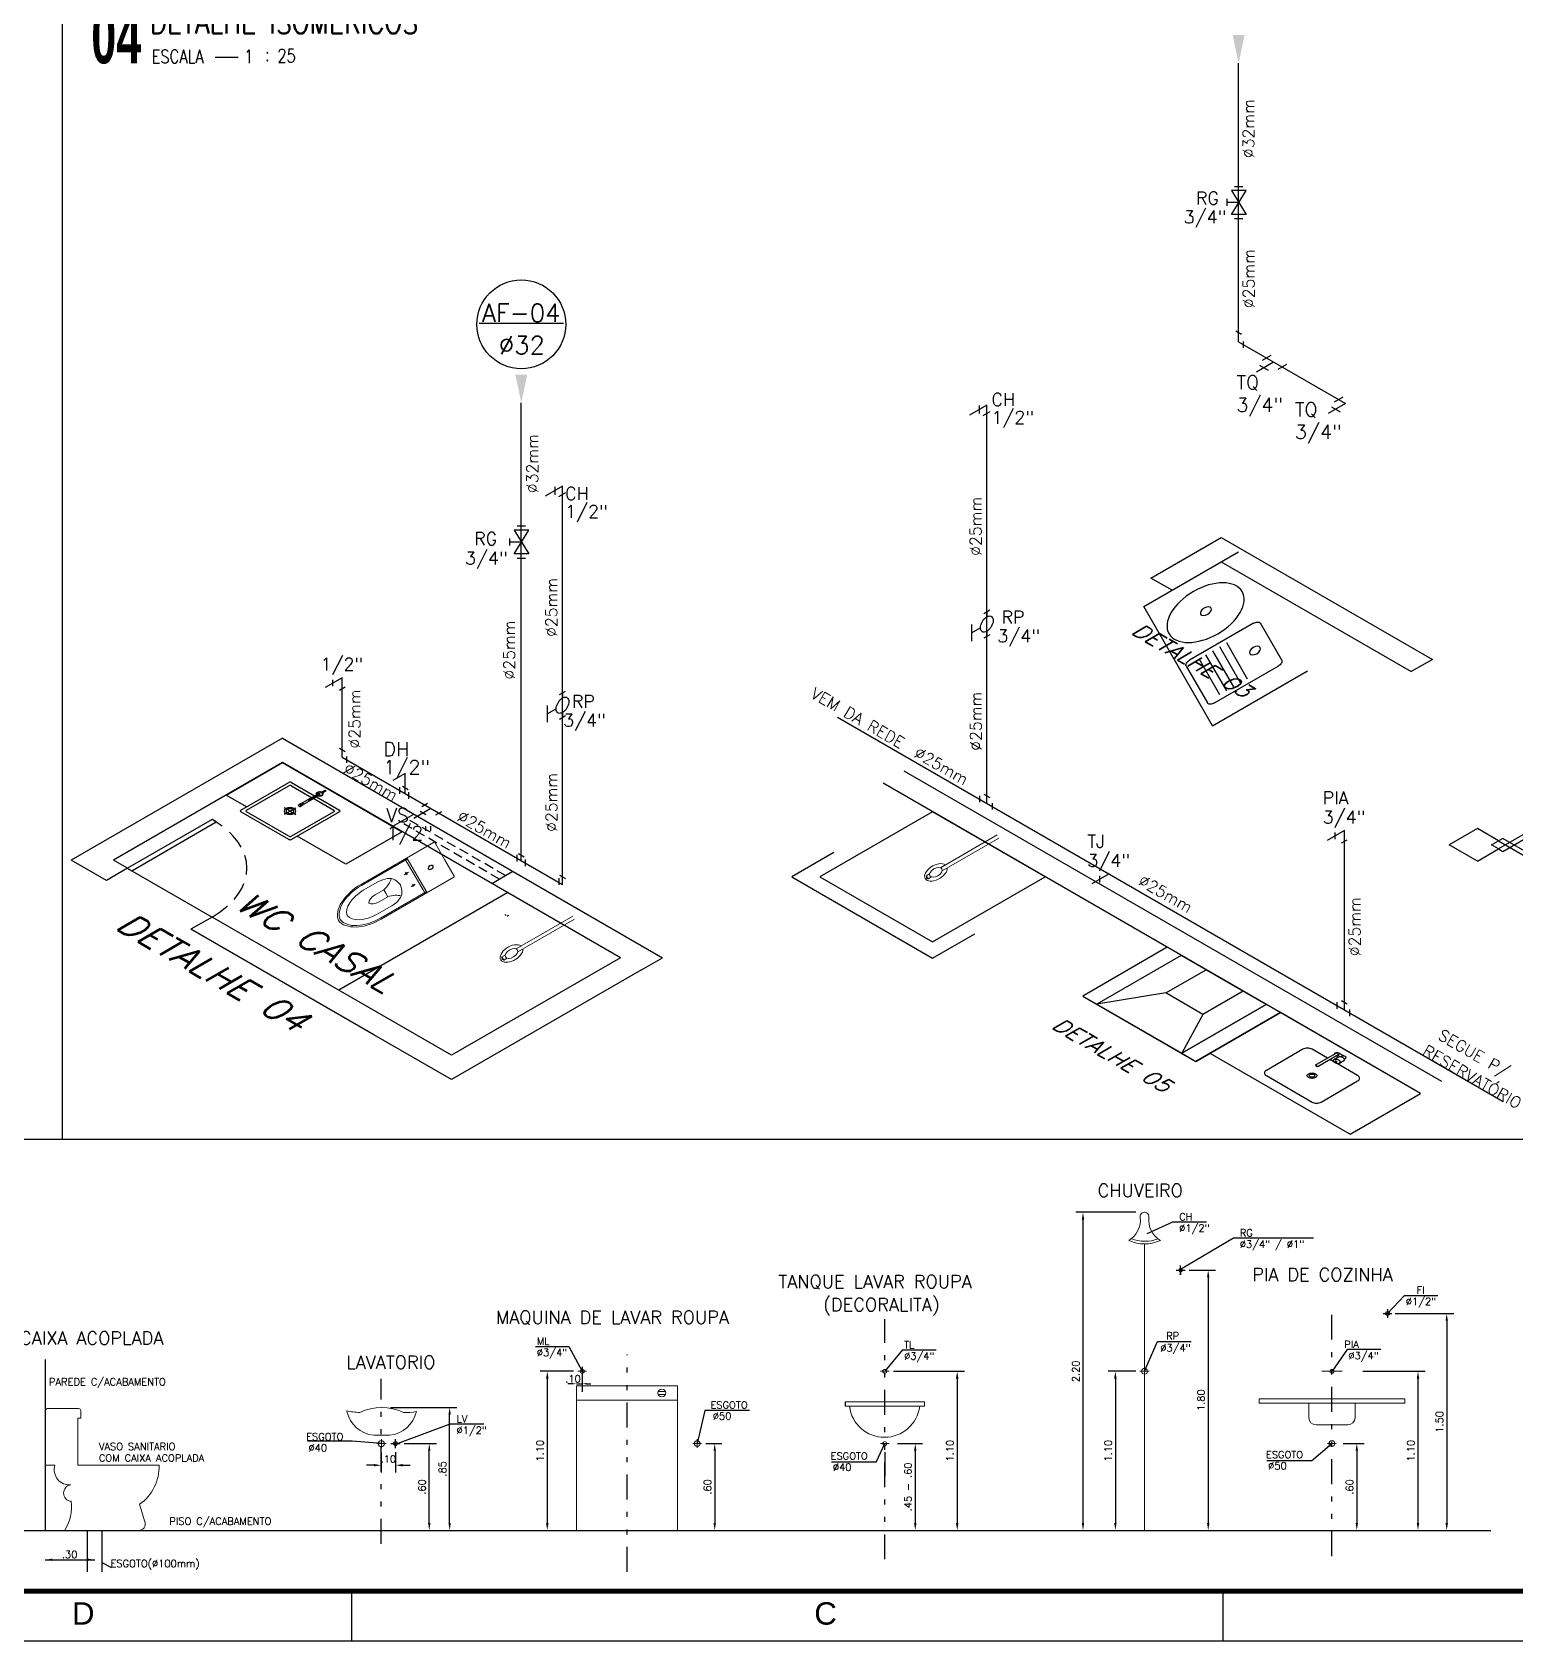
# Model space of a CAD drawing. Header units: millimetres. Extents: x 3923 to 4120, y 744 to 867.
# Drawn here: x 3947.21 to 3976.99, y 743.99 to 776.3 of the extents above; entities that cross this region are included whole.
import ezdxf
from ezdxf.enums import TextEntityAlignment as Align

# ---------------------------------------------------------------- set-up
doc = ezdxf.new("R2010")
doc.units = ezdxf.units.MM
doc.linetypes.add('DIVIDE', pattern=[1.25, 0.5, -0.25, 0, -0.25, 0, -0.25])
doc.linetypes.add('HIDDEN2', pattern=[0.1875, 0.125, -0.0625])
for name, color, linetype in [('-HIDRO', 8, 'Continuous'), ('A-PEN-R', 1, 'Continuous'), ('A-PEN-Y', 2, 'Continuous'), ('AF', 5, 'Continuous'), ('CERC02', 3, 'Continuous'), ('CONEXAO_AG_FRIA', 2, 'Continuous'), ('CONEXÃO_HIDRÁULICA', 2, 'Continuous'), ('COTAS01', 7, 'Continuous'), ('Diametro', 2, 'Continuous'), ('E-txt-g', 3, 'Continuous'), ('ESPECIFICAÇÃO02', 7, 'Continuous'), ('HIDRO 01', 4, 'Continuous'), ('LAYER8', 9, 'Continuous'), ('MOB', 251, 'Continuous'), ("PRANCHA - PROJETU'S", 7, 'Continuous'), ('Prumadas_L', 1, 'Continuous'), ('Prumadas_Q', 3, 'Continuous'), ('Prumadas_T', 2, 'Continuous'), ('TEXT', 2, 'Continuous'), ('TUBELPAREDE', 2, 'Continuous')]:
    doc.layers.add(name, color=color, linetype=linetype)
for name, color, linetype, lineweight in [('BLOCOS HIDRAULICA', 4, 'Continuous', 9), ('E-Lay-9', 9, 'Continuous', 9), ('E-Txt-W', 7, 'Continuous', 20)]:
    doc.layers.add(name, color=color, linetype=linetype, lineweight=lineweight)
doc.styles.add('ARIAL', font='arial.ttf', dxfattribs={"height": 2})
doc.styles.add('F2', font='ARIALN.TTF')
doc.styles.add('REG140', font='romans.shx', dxfattribs={"width": 0.8, "height": 0.35})
doc.styles.add('REG60', font='romans.shx', dxfattribs={"width": 0.8, "height": 0.15})
doc.styles.add('REG80', font='romans.shx', dxfattribs={"width": 0.8, "height": 0.2})
doc.styles.add('ROMANS', font='romans__.ttf', dxfattribs={"height": 0.1})
doc.styles.add('SANSSERIF2', font='sanssb__.ttf', dxfattribs={"width": 0.8})

# ---------------------------------------------------------------- blocks, each defined once
blk = doc.blocks.new('ADFSGASDFG')
at = {"layer": "PRANCHA - PROJETU'S", "color": 1}
for p, q in [((307.178, 48.946), (307.178, 47.946)), ((307.178, 48.946), (307.178, 47.946)), ((276.578, 47.946), (360.678, 47.946))]:
    blk.add_line(p, q, dxfattribs=at)
at = {"layer": "PRANCHA - PROJETU'S", "color": 4, "const_width": 0.1}
blk.add_lwpolyline([(279.078, 106.346), (359.678, 106.346), (359.678, 48.946), (279.078, 48.946)], close=True, dxfattribs=at)
at = {"layer": "PRANCHA - PROJETU'S", "color": 50, "linetype": 'Continuous', "style": 'ARIAL'}
for s, p in [('D', (301.788, 48.496)), ('C', (316.698, 48.496)), ('C', (316.698, 48.496))]:
    blk.add_text(s, height=0.45, dxfattribs=at).set_placement(p, align=Align.MIDDLE)
blk = doc.blocks.new('CRBODADOSÇ')
at = {"layer": "PRANCHA - PROJETU'S", "color": 3}
blk.add_line((164.825, 196.917), (165.288, 196.917), dxfattribs=at)
at = {"layer": "PRANCHA - PROJETU'S", "color": 3, "style": 'REG80', "width": 0.8}
for s, p in [('ESCALA', (163.548, 196.799)), ('1', (165.407, 196.799)), (':', (165.829, 196.842))]:
    blk.add_text(s, height=0.27, dxfattribs=at).set_placement(p)
at = {"layer": "PRANCHA - PROJETU'S", "color": 2, "style": 'REG140', "width": 0.8}
for tag, p in [('PROJETO', (163.521, 198.067)), ('DESENHO', (163.516, 197.395))]:
    blk.add_attdef(tag, p, '', height=0.472, dxfattribs=at)
at = {"layer": "PRANCHA - PROJETU'S", "style": 'SANSSERIF2', "width": 0.6}
blk.add_attdef('00', text='', height=1.08, dxfattribs=at).set_placement((162.84, 196.795), align=Align.CENTER)
at = {"layer": "PRANCHA - PROJETU'S", "color": 3, "style": 'REG80', "width": 0.8}
blk.add_attdef('ESCALA', (166.075, 196.813), '', height=0.27, dxfattribs=at)
blk = doc.blocks.new('vaso-s')
at = {"color": 8}
for start, end in [(0, 180), (180, 0)]:
    blk.add_arc((0.08, 0), 0.0143, start, end, dxfattribs=at)
at = {"layer": 'E-Lay-9', "color": 8}
for p, q in [((0, 0.17), (0, 0)), ((0.4256, 0.175), (0.005, 0.175)), ((0.16, 0.17), (0.16, 0.17)), ((0.16, 0.17), (0.16, 0)), ((0.4256, 0.165), (0.165, 0.165)), ((0.17, 0), (0.17, 0.16)), ((0.4306, 0.12), (0.3459, 0.12)), ((0.2134, 0.06), (0.1891, 0.06)), ((0.2013, 0.0479), (0.2013, 0.0722)), ((0.3406, 0.035), (0.3406, 0)), ((0.3906, 0.035), (0.3406, 0.035)), ((0, -0.17), (0, 0)), ((0.16, -0.17), (0.16, 0)), ((0.17, 0), (0.17, -0.1601)), ((0.2134, -0.06), (0.1891, -0.06)), ((0.2013, -0.0479), (0.2013, -0.0722)), ((0.3406, -0.035), (0.3406, 0)), ((0.3906, -0.035), (0.3406, -0.035)), ((0.4306, -0.12), (0.3459, -0.12)), ((0.4256, -0.175), (0.005, -0.175)), ((0.16, -0.17), (0.16, -0.17)), ((0.4256, -0.165), (0.165, -0.165))]:
    blk.add_line(p, q, dxfattribs=at)
for centre in [(0.2013, 0.06), (0.2013, -0.06)]:
    blk.add_circle(centre, 0.005, dxfattribs=at)
for centre, radius, start, end in [((0.005, 0.17), 0.005, 90, 180), ((0.155, 0.17), 0.005, 0, 90), ((0.165, 0.17), 0.00495, 180, 270), ((0.165, 0.16), 0.00495, 0, 90), ((0.4256, -0.015), 0.19, 4.52806, 90), ((0.4256, -0.015), 0.18, 4.78019, 90), ((0.3459, 0.0375), 0.0825, 90, 163.03545), ((0.3754, 0.1358), 0.1066, 206.93947, 250.96472), ((0.4306, -0.015), 0.135, 6.37937, 90), ((0.518, -0.015), 0.2624, 163.03545, 176.7233), ((0.3906, -0.015), 0.05, 17.4576, 90), ((0.518, 0.015), 0.2624, 183.2767, 196.96455), ((0.3459, -0.0375), 0.0825, 196.96455, 270), ((0.3754, -0.1358), 0.1066, 109.03528, 153.06053), ((0.3906, 0.015), 0.05, 270, 342.5424), ((0.4256, 0.015), 0.19, 270, 355.47194), ((0.4256, 0.015), 0.18, 270, 355.21981), ((0.4306, 0.015), 0.135, 270, 353.62063), ((0.165, -0.1601), 0.00495, 270, 0), ((0.005, -0.17), 0.005, 180, 270), ((0.155, -0.17), 0.005, 270, 0), ((0.165, -0.17), 0.00495, 90, 180)]:
    blk.add_arc(centre, radius, start, end, dxfattribs=at)
blk = doc.blocks.new('Chuveiro')
at = {"layer": 'E-Lay-9', "color": 8}
for p, q in [((-0.0311, 0.0156), (-0.3604, 0.0156)), ((0.0509, 0.0156), (0.0311, 0.0156)), ((0.0509, 0.0156), (0.0509, -0.0156)), ((-0.0311, -0.0156), (-0.3604, -0.0156)), ((0.0509, -0.0156), (0.0311, -0.0156))]:
    blk.add_line(p, q, dxfattribs=at)
blk.add_circle((0, 0), 0.0348, dxfattribs=at)
for centre, radius, start, end in [((0, 0), 0.0624, 194.4775, 165.5225), ((0.0093, 0), 0.0444, 339.42663, 20.57337)]:
    blk.add_arc(centre, radius, start, end, dxfattribs=at)
blk = doc.blocks.new('iso_wc01')
at = {"layer": '-HIDRO', "ltscale": 0.5}
for p, q in [((-0.379, 1.4891), (-1.4396, 0.4285)), ((-0.379, 1.4891), (1.5302, -0.4201)), ((-0.379, 1.277), (-1.2275, 0.4285)), ((1.3181, -0.4201), (-0.379, 1.277)), ((0.175, 0.723), (0.281, 0.8291)), ((-1.2629, 0.2517), (-1.4396, 0.4285)), ((-1.1568, 0.3578), (-1.2275, 0.4285)), ((-1.1568, 0.3578), (-1.2629, 0.2517)), ((0.6727, 0.2253), (0.7788, 0.3314)), ((0.7524, 0.1456), (-0.0961, -0.7029)), ((-0.7325, -0.0665), (-0.8386, -0.1726)), ((0.4695, -1.2686), (-0.7325, -0.0665)), ((0.0806, -1.0918), (-0.8386, -0.1726)), ((1.3181, -0.4201), (0.4695, -1.2686)), ((1.4241, -0.5261), (1.5302, -0.4201)), ((1.4241, -0.5261), (0.4695, -1.4807)), ((0.4695, -1.4807), (0.0806, -1.0918))]:
    blk.add_line(p, q, dxfattribs=at)
at = {"layer": '-HIDRO'}
for p, q in [((-0.288, 0.9189), (-0.2067, 1.0001)), ((-0.2775, 0.9084), (-0.1963, 0.9896)), ((-0.1944, 1.0076), (-0.2481, 0.9539)), ((-0.1887, 1.002), (-0.2425, 0.9482)), ((-0.1827, 1.0193), (-0.165, 1.037)), ((-0.177, 1.0137), (-0.1593, 1.0314)), ((-0.165, 1.037), (-0.1593, 1.0314)), ((-0.3002, 0.9066), (-0.2939, 0.913)), ((-0.2924, 0.9157), (-0.2943, 0.9139)), ((-0.2898, 0.917), (-0.292, 0.9148)), ((-0.2884, 0.9198), (-0.2902, 0.9179)), ((-0.2897, 0.8962), (-0.2834, 0.9025)), ((-0.2807, 0.9039), (-0.2825, 0.9021)), ((-0.2794, 0.9065), (-0.2815, 0.9044)), ((-0.2766, 0.908), (-0.2785, 0.9061)), ((-0.2481, 0.9539), (-0.2425, 0.9482)), ((-0.3408, 0.8556), (-0.3697, 0.8846)), ((-0.3408, 0.8556), (-0.3697, 0.8266)), ((-0.3408, 0.8556), (-0.3118, 0.8846)), ((-0.3408, 0.8556), (-0.3118, 0.8266))]:
    blk.add_line(p, q, dxfattribs=at)
at = {"layer": '-HIDRO', "linetype": 'HIDDEN2', "ltscale": 0.5}
for p, q in [((0.7109, 0.2635), (0.2131, 0.7612)), ((0.7413, 0.2939), (0.2436, 0.7917))]:
    blk.add_line(p, q, dxfattribs=at)
at = {"layer": '-HIDRO', "ltscale": 0.05}
blk.add_line((-1.1356, 0.3366), (-0.7325, -0.0665), dxfattribs=at)
at = {"layer": '-HIDRO'}
blk.add_lwpolyline([(-0.5593, 0.8916), (-0.6618, 0.9942), (-0.379, 1.277), (0.2221, 0.676), (-0.0608, 0.3931), (-0.3047, 0.6371)], dxfattribs=at)
for points in [[(-0.2076, 0.9783), (-0.0926, 0.8633, -0.414214), (-0.0926, 0.8492), (-0.333, 0.6088, -0.414214), (-0.3472, 0.6088), (-0.5876, 0.8492, -0.414214), (-0.5876, 0.8633), (-0.3472, 1.1038, -0.414214), (-0.333, 1.1038), (-0.218, 0.9888)], [(-0.2217, 0.9642), (-0.1209, 0.8633, -0.414214), (-0.1209, 0.8492), (-0.333, 0.6371, -0.414214), (-0.3472, 0.6371), (-0.5593, 0.8492, -0.414214), (-0.5593, 0.8633), (-0.3472, 1.0755, -0.414214), (-0.333, 1.0755), (-0.2322, 0.9746)]]:
    blk.add_lwpolyline(points, format="xyb", dxfattribs=at)
at = {"layer": '-HIDRO', "ltscale": 0.05}
blk.add_lwpolyline([(-1.1568, 0.3578), (-1.1356, 0.3366), (-0.7113, 0.7608), (-0.7325, 0.782)], close=True, dxfattribs=at)
at = {"layer": '-HIDRO'}
for centre, radius, start, end in [((-0.1923, 1.0041), 0.018, 57.83959, 200.74422), ((-0.1923, 1.0041), 0.015, 240.46601, 209.53399), ((-0.1923, 1.0041), 0.018, 249.25578, 32.16041), ((-0.1945, 1.0018), 0.00582, 1.53885, 88.46115), ((-0.3408, 0.8556), 0.03, 45, 225), ((-0.3408, 0.8556), 0.03, 225, 45), ((-0.3408, 0.8556), 0.02, 45, 225), ((-0.3408, 0.8556), 0.02, 225, 45)]:
    blk.add_arc(centre, radius, start, end, dxfattribs=at)
at = {"layer": '-HIDRO', "linetype": 'HIDDEN2'}
blk.add_arc((-1.1568, 0.3578), 0.6, 315, 45, dxfattribs=at)
at = {"layer": '-HIDRO', "extrusion": (0, 0, -1)}
for centre in [(-0.295, 0.9014), (-0.2736, 0.9228)]:
    blk.add_ellipse(centre, major_axis=(-0.00523, 0.00523), ratio=0.331547, start_param=3.141593, end_param=6.283185, dxfattribs=at)
at = {"layer": '-HIDRO'}
for centre, start_param, end_param in [((-0.2884, 0.908), 3.141593, 6.283185), ((-0.2865, 0.9098), 2.66571, 6.759068), ((-0.2844, 0.912), 3.141593, 6.283185), ((-0.2825, 0.9139), 2.66571, 6.759068)]:
    blk.add_ellipse(centre, major_axis=(0.00588, -0.00588), ratio=0.08357, start_param=start_param, end_param=end_param, dxfattribs=at)
at = {"layer": 'HIDRO 01', "color": 4}
for p, q in [((0.7535, -0.057), (0.7509, -0.0596)), ((0.7561, -0.0544), (0.7535, -0.057))]:
    blk.add_line(p, q, dxfattribs=at)
at = {"layer": 'HIDRO 01', "color": 4, "extrusion": (0, 0, -1)}
for centre, radius, start, end in [((-0.7418, -0.0455), 0.00495, 225.02599, 314.97398), ((-0.75, -0.0587), 0.00124, 225, 314.99997)]:
    blk.add_arc(centre, radius, start, end, dxfattribs=at)
at = {"layer": 'HIDRO 01', "color": 4}
blk.add_arc((0.7552, -0.0535), 0.00124, 315, 45.00105, dxfattribs=at)
at = {"layer": '-HIDRO', "rotation": 225}
blk.add_blockref('vaso-s', (0.4349, 0.4349), dxfattribs=at)
at = {"layer": '-HIDRO', "xscale": -1, "rotation": 45}
blk.add_blockref('Chuveiro', (0.7717, -0.3834), dxfattribs=at)
blk = doc.blocks.new('*U845', base_point=(2541.5, 283.9))
for p, q in [((2535.4, 277.1), (2535.4, 283.8)), ((2538.6, 275.6), (2544.4, 278.9))]:
    blk.add_line(p, q)
blk = doc.blocks.new('ADH_CXI_RG_A')
for p, q in [((0.019, 0.067), (-0.019, 0.089)), ((0, 0.078), (0, 0.046)), ((-0.019, -0.067), (0.019, -0.089)), ((0, -0.046), (0, -0.078)), ((0.04, -0.023), (0.094, -0.054)), ((0.094, -0.107), (0.094, -0.002))]:
    blk.add_line(p, q)
blk.add_lwpolyline([(0.04, -0.023, 0.064782), (0.037, -0.006, 0.052885), (0.03, 0.012, 0.05077), (0.02, 0.028, 0.057376), (0.007, 0.041, 0.075912), (-0.007, 0.049, 0.111921), (-0.02, 0.051, 0.1493), (-0.03, 0.047, 0.133827), (-0.037, 0.037, 0.091621), (-0.04, 0.023, 0.064782), (-0.037, 0.006, 0.052885), (-0.03, -0.012, 0.05077), (-0.02, -0.028, 0.057376), (-0.007, -0.041, 0.075912), (0.007, -0.049, 0.111921), (0.02, -0.051, 0.1493), (0.03, -0.047, 0.133827), (0.037, -0.037, 0.091621), (0.04, -0.023)], format="xyb", close=True)
blk = doc.blocks.new('*U844', base_point=(2541.5, 289.3))
at = {"linetype": 'Continuous'}
blk.add_line((2532.6, 286.6), (2532.6, 292.1), dxfattribs=at)
for p, q in [((2535.8, 298.7), (2547.3, 280)), ((2535.8, 280), (2547.3, 298.7)), ((2547.3, 298.7), (2535.8, 298.7)), ((2538.2, 302), (2544.9, 302)), ((2541.5, 289.3), (2532.6, 289.3)), ((2547.3, 280), (2535.8, 280)), ((2538.2, 276.7), (2544.9, 276.7))]:
    blk.add_line(p, q)
blk = doc.blocks.new('iso_deck')
at = {"layer": '-HIDRO', "linetype": 'Continuous'}
for p, q in [((0.8953, -0.3296), (0.471, -0.7539, 1.0196)), ((0.966, -0.4003), (0.5418, -0.8246, 1.0196)), ((0.471, -0.7539, -14.7285), (0.5418, -0.8246, -15.0053)), ((0.8879, -0.7274, -15.484), (0.5418, -0.8246, 1.0196)), ((0.5418, -0.8246, 1.0196), (0.9689, -1.2517, 1.0196)), ((1.3932, -0.8275), (0.9689, -1.2517, 1.0196)), ((1.0751, -0.9146, -15.484), (0.9689, -1.2517, 1.0196)), ((1.4639, -0.8982), (1.0396, -1.3224, 1.0196)), ((0.9689, -1.2517, -16.9427), (1.0396, -1.3224, 1.0196))]:
    blk.add_line(p, q, dxfattribs=at)
at = {"layer": '-HIDRO'}
for p, q in [((1.1102, -1.2518), (1.4639, -0.8982, 17.2195)), ((1.7452, -1.2725), (1.7572, -1.2845))]:
    blk.add_line(p, q, dxfattribs=at)
at = {"layer": '-HIDRO', "ltscale": 0.5}
blk.add_lwpolyline([(0.2828, 0.2828), (-0.2828, 0.8485), (-0.8485, 0.2828), (-0.2828, -0.2828)], close=True, dxfattribs=at)
blk.add_lwpolyline([(-0.7778, 0.495), (-0.9899, 0.2828), (-0.2828, -0.4243), (-0.0707, -0.2121)], dxfattribs=at)
at = {"layer": '-HIDRO', "elevation": 1.0196}
for points in [[(0.471, -0.7539), (1.0396, -1.3224), (1.4639, -0.8982), (0.8953, -0.3296)], [(0.5418, -0.8246), (0.9689, -1.2517), (1.3932, -0.8275), (0.966, -0.4003)]]:
    blk.add_lwpolyline(points, close=True, dxfattribs=at)
at = {"layer": '-HIDRO', "linetype": 'Continuous', "elevation": -15.484}
blk.add_lwpolyline([(1.0905, -0.5248), (1.2777, -0.712), (1.0751, -0.9146), (0.8879, -0.7274)], close=True, dxfattribs=at)
at = {"layer": '-HIDRO'}
blk.add_lwpolyline([(1.1102, -1.2518), (1.8145, -1.956), (2.1681, -1.6024), (1.4639, -0.8982)], dxfattribs=at)
for points in [[(1.6999, -1.2949), (1.6226, -1.2176, 0.414214), (1.5768, -1.2176), (1.3935, -1.4009, 0.414214), (1.3935, -1.4467), (1.6226, -1.6758, 0.414214), (1.6684, -1.6758), (1.8517, -1.4925, 0.414214), (1.8517, -1.4467), (1.7414, -1.3364)], [(1.7611, -1.3368), (1.7827, -1.3153, 0.133256), (1.7853, -1.3106, 0.106756), (1.7856, -1.3039, 0.082828), (1.7833, -1.2973, 0.071352), (1.7785, -1.2908, 0.071352), (1.772, -1.286, 0.082828), (1.7654, -1.2837, 0.106756), (1.7587, -1.2839, 0.133256), (1.754, -1.2866), (1.7325, -1.3082)], [(1.7856, -1.3037), (1.7896, -1.2997, 0.546464), (1.7845, -1.2764, -0.10784), (1.7816, -1.2745), (1.7567, -1.2496)], [(1.7845, -1.2764, 0.293273), (1.7696, -1.2797), (1.7655, -1.2837)], [(1.7314, -1.3264), (1.7114, -1.3064, 0.414214)]]:
    blk.add_lwpolyline(points, format="xyb", dxfattribs=at)
for points in [[(1.7423, -1.2525), (1.645, -1.3498, 1), (1.6564, -1.3613), (1.7538, -1.2639, 1)], [(1.7325, -1.3082, 0.133256), (1.7298, -1.3128, 0.106756), (1.7295, -1.3195, 0.082828), (1.7318, -1.3261, 0.071352), (1.7367, -1.3326, 0.071352), (1.7432, -1.3375, 0.082828), (1.7498, -1.3398, 0.106756), (1.7564, -1.3395, 0.133256), (1.7611, -1.3368, 0.133256), (1.7638, -1.3321, 0.106756), (1.7641, -1.3254, 0.082828), (1.7618, -1.3188, 0.071352), (1.7569, -1.3123, 0.071352), (1.7504, -1.3075, 0.082828), (1.7438, -1.3052, 0.106756), (1.7372, -1.3055, 0.133256)], [(1.7468, -1.3311, 0.133256), (1.7476, -1.3297, 0.106756), (1.7477, -1.3277, 0.082828), (1.747, -1.3257, 0.071352), (1.7455, -1.3237, 0.071352), (1.7436, -1.3223, 0.082828), (1.7416, -1.3216, 0.106756), (1.7396, -1.3217, 0.133256), (1.7382, -1.3225, 0.133256), (1.7374, -1.3239, 0.106756), (1.7373, -1.3259, 0.082828), (1.738, -1.3279, 0.071352), (1.7395, -1.3298, 0.071352), (1.7414, -1.3313, 0.082828), (1.7434, -1.332, 0.106756), (1.7454, -1.3319, 0.133256)]]:
    blk.add_lwpolyline(points, format="xyb", close=True, dxfattribs=at)
for radius in [0.0243, 0.0142]:
    blk.add_circle((1.6226, -1.4467), radius, dxfattribs=at)
for centre, radius, start, end in [((1.7481, -1.2582), 0.0122, 266.81031, 183.18969), ((1.7796, -1.2897), 0.0284, 160.37693, 179.41531), ((1.6507, -1.3556), 0.0101, 98.1301, 351.8699)]:
    blk.add_arc(centre, radius, start, end, dxfattribs=at)
for p, q in [((2.2742, -1.4963), (-0.4251, 1.203)), ((2.1681, -1.6024), (-0.5312, 1.0969))]:
    blk.add_line(p, q)
at = {"layer": '-HIDRO', "xscale": -1, "rotation": 44.99999999999984}
blk.add_blockref('Chuveiro', (-0.2659, 0.3219), dxfattribs=at)
at = {"layer": 'Diametro', "style": 'ROMANS'}
blk.add_text('DETALHE 05', height=0.1, rotation=315, dxfattribs=at).set_placement((0.5937, -1.3126), align=Align.CENTER)
blk = doc.blocks.new('*U851', base_point=(2541.5, 283.9))
for p, q in [((2535.4, 277.1), (2535.4, 283.8)), ((2538.6, 275.6), (2544.4, 278.9))]:
    blk.add_line(p, q)
blk = doc.blocks.new('*U850', base_point=(2541.5, 289.3))
at = {"linetype": 'Continuous'}
blk.add_line((2532.6, 286.6), (2532.6, 292.1), dxfattribs=at)
for p, q in [((2535.8, 298.7), (2547.3, 280)), ((2535.8, 280), (2547.3, 298.7)), ((2547.3, 298.7), (2535.8, 298.7)), ((2538.2, 302), (2544.9, 302)), ((2541.5, 289.3), (2532.6, 289.3)), ((2547.3, 280), (2535.8, 280)), ((2538.2, 276.7), (2544.9, 276.7))]:
    blk.add_line(p, q)
blk = doc.blocks.new('A$C656368A0')
at = {"layer": 'COTAS01', "color": 8}
for p, q in [((0, 1.1964), (0, 0)), ((0, 1.1964), (0.5505, 1.1964)), ((0.1097, 0.997), (0.1097, 0.6345)), ((0.1497, 0.997), (0.1497, 0.6345)), ((0.1897, 0.997), (0.1897, 0.6345)), ((0.2298, 0.997), (0.2298, 0.6345)), ((0.2698, 0.997), (0.2698, 0.6345)), ((0, 0), (0.5505, 0))]:
    blk.add_line(p, q, dxfattribs=at)
for centre in [(0.3736, 0.8158), (0.2591, 0.3053)]:
    blk.add_circle(centre, 0.0307, dxfattribs=at)
at = {"layer": 'ESPECIFICAÇÃO02', "color": 8}
blk.add_lwpolyline([(0.4658, 0.6329, -0.414214), (0.4357, 0.6029), (0.0655, 0.6029, -0.414214), (0.0354, 0.6329), (0.0354, 1.0032, -0.414214), (0.0655, 1.0332), (0.4357, 1.0332, -0.414214), (0.4658, 1.0032)], format="xyb", close=True, dxfattribs=at)
blk.add_circle((0.2541, 0.3149), 0.212, dxfattribs=at)
blk = doc.blocks.new('area de servico')
at = {"layer": '-HIDRO', "linetype": 'Continuous'}
for p, q in [((-0.6029, 0.5066), (-0.2502, 0.8593)), ((-0.2502, 0.8593), (0.8104, -0.2014)), ((-0.4968, 0.4006), (-0.2502, 0.6471)), ((-0.2502, 0.6471), (0.7044, -0.3075)), ((-0.4968, 0.4006), (-0.6029, 0.5066)), ((0.8104, -0.2014), (0.7044, -0.3075))]:
    blk.add_line(p, q, dxfattribs=at)
at = {"layer": '-HIDRO', "ltscale": 0.35, "xscale": -1, "rotation": 225}
blk.add_blockref('A$C656368A0', (-0.6395, 0.2579), dxfattribs=at)
at = {"layer": 'Diametro', "style": 'ROMANS'}
blk.add_text('DETALHE 03', height=0.1, rotation=315.15393, dxfattribs=at).set_placement((-0.4215, -0.2559), align=Align.CENTER)
blk = doc.blocks.new('TXT-AMB75')
at = {"layer": 'E-txt-g', "style": 'REG80', "width": 0.8, "flags": 8}
blk.add_attdef('TXT', text='', height=0.2, dxfattribs=at).set_placement((0.005, 0.296), align=Align.CENTER)
at = {"layer": 'E-Txt-W', "style": 'REG60', "width": 0.8, "flags": 8}
blk.add_attdef('TXT', text='', height=0.15, dxfattribs=at).set_placement((0.005, 0.027), align=Align.CENTER)
blk = doc.blocks.new('CUBA QUADRADA-flat-4-flat-1')
at = {"layer": 'MOB'}
blk.add_lwpolyline([(0, -0.2), (0.4, -0.2), (0.4, 0.2), (0, 0.2)], close=True, dxfattribs=at)
blk.add_lwpolyline([(0.1, -0.0255), (0.1, -0.175), (0.375, -0.175), (0.375, 0.175), (0.1, 0.175), (0.1, 0.0255)], dxfattribs=at)
for points in [[(0.155, -0.02), (0.055, -0.03, -1), (0.055, 0.03), (0.155, 0.02, -1)], [(0.155, -0.01), (0.055, -0.02, -1), (0.055, 0.02), (0.155, 0.01, -1)]]:
    blk.add_lwpolyline(points, format="xyb", close=True, dxfattribs=at)
for radius in [0.02, 0.0125]:
    blk.add_circle((0.2375, 0), radius, dxfattribs=at)
blk = doc.blocks.new('WC REVERSIVEL')
at = {"layer": '-HIDRO', "linetype": 'Continuous'}
for p, q in [((-0.7092, 1.6476), (-1.1335, 1.2234)), ((1.2707, -0.3323), (-0.7092, 1.6476)), ((-1.0274, 1.1173), (-0.7092, 1.4355)), ((1.0586, -0.3323), (-0.7092, 1.4355)), ((-1.0274, 1.1173), (-1.1335, 1.2234)), ((-1.6284, 0.7284), (-1.7696, 0.5867)), ((-1.5224, 0.6223), (-1.6284, 0.7284)), ((-1.6284, 0.4456), (-1.7696, 0.5867)), ((-1.5577, 0.587), (-1.5224, 0.6223)), ((-1.5577, 0.587), (-1.5224, 0.6223)), ((-1.5224, 0.5516), (-1.5577, 0.587)), ((-1.6284, 0.4456), (-1.5224, 0.5516)), ((-1.1335, -0.0494), (-1.0274, 0.0567)), ((-1.1335, -0.0494), (-1.0274, 0.0567)), ((0.21, -1.1808), (-1.0274, 0.0567)), ((0.21, -1.3929), (-1.1335, -0.0494)), ((0.21, -1.1808), (1.0586, -0.3323)), ((0.21, -1.3929), (1.2707, -0.3323))]:
    blk.add_line(p, q, dxfattribs=at)
at = {"layer": '-HIDRO'}
blk.add_line((0.4717, 0.2546), (-0.3769, -0.5939), dxfattribs=at)
at = {"layer": '-HIDRO', "linetype": 'HIDDEN2'}
for p, q in [((0.9171, -0.4737), (1.0232, -0.5797)), ((0.3868, -1.0747), (0.9525, -0.509)), ((0.4222, -1.1101), (0.9878, -0.5444)), ((0.3514, -1.0394), (0.4575, -1.1454))]:
    blk.add_line(p, q, dxfattribs=at)
at = {"layer": '-HIDRO'}
blk.add_lwpolyline([(-0.7907, 0.9513), (-0.9921, 1.1527), (-0.7092, 1.4355), (-0.0253, 0.7516), (-0.3082, 0.4688), (-0.5079, 0.6685)], dxfattribs=at)
for points in [[(-1.5224, 0.5516), (-1.5012, 0.5304), (-1.0062, 1.0254), (-1.0274, 1.0466)], [(-1.5224, 0.6223), (-1.0274, 0.1274), (-1.0062, 0.1486), (-1.5012, 0.6436)], [(0.4717, 0.2546), (0.4933, 0.233), (0.0691, -0.1913), (0.0474, -0.1696)], [(0.1305, -0.0169), (0.1535, -0.0399), (-0.2321, -0.4255), (-0.2551, -0.4026)]]:
    blk.add_lwpolyline(points, close=True, dxfattribs=at)
at = {"layer": '-HIDRO', "linetype": 'HIDDEN2'}
for centre, radius, start in [((-1.5229, 0.6219), 0.7007, 317.5089), ((-1.539, 0.535), 0.7235, 316.85774)]:
    blk.add_arc(centre, radius, start, 45, dxfattribs=at)
at = {"layer": '-HIDRO', "xscale": -1, "rotation": 45}
blk.add_blockref('CUBA QUADRADA-flat-4-flat-1', (-0.4301, 1.0291), dxfattribs=at)
at = {"layer": '-HIDRO', "rotation": 225}
for name, p in [('vaso-s', (0.1447, 0.5534)), ('Chuveiro', (0.5121, -0.2955))]:
    blk.add_blockref(name, p, dxfattribs=at)
at = {"layer": '-HIDRO'}
ref = blk.add_blockref('TXT-AMB75', (-0.6239, -0.1483), dxfattribs=dict(at, xscale=0.7290000000000001, yscale=0.7290000000000001, zscale=0.7290000000000001, rotation=315))
ref.add_attrib('TXT', 'WC REVER.', dxfattribs={"layer": 'E-txt-g', "color": 2, "height": 0.11, "rotation": 315, "style": 'F2'}).set_placement((-0.4682, 0.0017), align=Align.CENTER)
ref.add_attrib('TXT', 'A=3,00m²', dxfattribs={"layer": 'E-Txt-W', "height": 0.11, "rotation": 315, "style": 'F2'}).set_placement((-0.581, -0.1111), align=Align.CENTER)
at = {"layer": 'Diametro', "style": 'ROMANS'}
blk.add_text('DETALHE 01', height=0.1, rotation=315.15393, dxfattribs=at).set_placement((-0.476, -0.433), align=Align.CENTER)

msp = doc.modelspace()

# ---------------------------------------------------------------- linework, layer by layer
at = {"linetype": 'ByBlock'}
for p, q in [((3958.058, 749.15), (3957.971, 749.15)), ((3958.145, 749.15), (3958.261, 749.15)), ((3958.348, 749.15), (3958.435, 749.15))]:
    msp.add_line(p, q, dxfattribs=at)
msp.add_line((3958.261, 749.313), (3958.261, 748.988))
for points in [[(3958.058, 749.165), (3958.058, 749.136), (3958.145, 749.15)], [(3958.348, 749.165), (3958.348, 749.136), (3958.261, 749.15)]]:
    msp.add_solid(points, dxfattribs=at)
at = {"layer": 'A-PEN-R'}
for p, q in [((3947.816, 802.711), (3947.816, 754.064)), ((3938.444, 754.064), (3988.629, 754.064))]:
    msp.add_line(p, q, dxfattribs=at)
at = {"layer": 'A-PEN-Y'}
for p, q in [((3972.09, 769.806), (3971.917, 769.706)), ((3971.866, 769.609), (3972.039, 769.509)), ((3972.406, 769.624), (3972.233, 769.524)), ((3973.537, 768.971), (3973.363, 768.871)), ((3973.31, 768.775), (3973.483, 768.675)), ((3953.384, 761.919), (3953.499, 761.853)), ((3953.524, 761.753), (3953.524, 761.62)), ((3954.592, 761.136), (3954.592, 761.003)), ((3954.648, 761.155), (3954.763, 761.088)), ((3954.769, 761.034), (3954.769, 760.9)), ((3955.037, 760.746), (3955.153, 760.812)), ((3966.238, 760.963), (3966.238, 760.83)), ((3966.329, 760.996), (3966.445, 760.929)), ((3966.492, 760.816), (3966.492, 760.683)), ((3955.121, 760.58), (3955.005, 760.647)), ((3955.322, 760.581), (3955.438, 760.648)), ((3956.946, 759.777), (3956.946, 759.644)), ((3956.979, 759.804), (3957.095, 759.737)), ((3957.113, 759.681), (3957.113, 759.547)), ((3957.788, 759.306), (3957.788, 759.173)), ((3957.806, 759.366), (3957.922, 759.299)), ((3973.513, 756.848), (3973.628, 756.782)), ((3973.421, 756.816), (3973.421, 756.682)), ((3973.675, 756.669), (3973.675, 756.536))]:
    msp.add_line(p, q, dxfattribs=at)
at = {"layer": 'AF'}
for p, q in [((3971.445, 770.079), (3971.445, 775.679)), ((3971.445, 770.079), (3971.445, 775.679)), ((3971.445, 770.079), (3973.593, 768.839)), ((3972.149, 769.672), (3971.802, 769.472)), ((3972.149, 769.672), (3971.802, 769.472)), ((3957.037, 759.658), (3957.037, 768.858)), ((3966.387, 768.81), (3966.04, 768.61)), ((3966.387, 760.81), (3966.387, 768.81)), ((3973.593, 768.839), (3973.246, 768.639)), ((3973.593, 768.839), (3973.246, 768.639)), ((3957.864, 767.18), (3957.518, 766.98)), ((3957.864, 759.18), (3957.864, 767.18)), ((3953.441, 763.334), (3953.095, 763.134)), ((3953.441, 761.734), (3953.441, 763.334)), ((3963.386, 762.543), (3976.758, 754.823)), ((3953.441, 761.734), (3957.864, 759.18)), ((3954.703, 761.406), (3954.46, 761.266)), ((3954.703, 761.006), (3954.703, 761.406)), ((3955.222, 760.706), (3954.876, 760.506)), ((3957.864, 759.18), (3957.864, 760.334)), ((3973.57, 760.263), (3973.224, 760.063)), ((3973.57, 756.663), (3973.57, 760.263)), ((3968.844, 759.392), (3968.497, 759.192))]:
    msp.add_line(p, q, dxfattribs=at)
at = {"layer": 'BLOCOS HIDRAULICA'}
for p, q in [((3969.556, 749.458), (3969.556, 751.959)), ((3958.174, 749.4), (3958.348, 749.4)), ((3964.251, 749.4), (3964.426, 749.4)), ((3969.463, 749.4), (3969.649, 749.4)), ((3969.556, 749.307), (3969.556, 749.492)), ((3973.117, 749.4), (3973.526, 749.4)), ((3973.233, 749.4), (3973.407, 749.4)), ((3958.145, 749.109), (3958.145, 746.205)), ((3958.145, 749.109), (3960.178, 749.109)), ((3960.178, 749.109), (3960.178, 746.205)), ((3969.556, 746.205), (3969.556, 749.341)), ((3958.145, 748.819), (3960.178, 748.819)), ((3959.788, 748.993), (3959.932, 748.993)), ((3959.788, 748.935), (3959.932, 748.935)), ((3965.137, 748.784), (3963.54, 748.784)), ((3965.137, 748.784), (3965.137, 748.697)), ((3974.781, 748.846), (3971.859, 748.846)), ((3971.859, 748.759), (3971.859, 748.846)), ((3971.859, 748.759), (3974.781, 748.759)), ((3972.856, 748.759), (3972.856, 748.469)), ((3973.784, 748.759), (3973.784, 748.469)), ((3974.781, 748.759), (3974.781, 748.846)), ((3947.54, 748.656), (3948.128, 748.656)), ((3948.193, 748.46), (3948.128, 748.46)), ((3948.128, 748.46), (3948.128, 747.512)), ((3948.193, 748.59), (3948.193, 748.46)), ((3963.54, 748.697), (3965.137, 748.697)), ((3973.001, 748.324), (3973.639, 748.324)), ((3954.135, 747.948), (3954.32, 747.948)), ((3960.483, 747.948), (3960.657, 747.948)), ((3960.57, 748.035), (3960.57, 747.861)), ((3964.251, 747.948), (3964.426, 747.948)), ((3973.233, 747.948), (3973.407, 747.948)), ((3947.67, 747.512), (3947.474, 747.512)), ((3948.128, 747.512), (3949.761, 747.512)), ((3949.369, 746.728), (3949.479, 746.375)), ((3949.355, 746.205), (3947.866, 746.205))]:
    msp.add_line(p, q, dxfattribs=at)
at = {"layer": 'BLOCOS HIDRAULICA', "color": 8}
msp.add_line((3947.474, 747.512), (3947.474, 748.59), dxfattribs=at)
at = {"layer": 'BLOCOS HIDRAULICA', "linetype": 'DIVIDE'}
msp.add_line((3954.227, 747.855), (3954.227, 748.04), dxfattribs=at)
at = {"layer": 'BLOCOS HIDRAULICA'}
for points in [[(3969.237, 752.031, 0.299855), (3969.468, 752.495, -1.127154), (3969.644, 752.495, 0.299855), (3969.875, 752.031, -0.225434), (3969.237, 752.031)], [(3969.83, 752.061, -0.188676), (3969.288, 752.066)]]:
    msp.add_lwpolyline(points, format="xyb", dxfattribs=at)
for centre, radius in [((3958.261, 749.4), 0.0388), ((3964.338, 749.4), 0.0388), ((3969.556, 749.4), 0.0583), ((3973.32, 749.4), 0.0388), ((3959.86, 748.964), 0.0777), ((3954.227, 747.948), 0.0607), ((3960.57, 747.948), 0.0583), ((3964.338, 747.948), 0.0388), ((3973.32, 747.948), 0.0583)]:
    msp.add_circle(centre, radius, dxfattribs=at)
for centre, radius, start, end in [((3947.54, 748.59), 0.0653, 90, 180), ((3948.128, 748.59), 0.0653, 0, 90), ((3953.887, 750.622), 2.051, 259.8389, 267.4965), ((3954.131, 748.722), 0.609, 192.0404, 264.6167), ((3954.233, 747.678), 0.996, 64.0686, 115.9314), ((3954.334, 748.722), 0.609, 275.3833, 347.9596), ((3954.728, 749.434), 0.863, 266.0429, 283.4487), ((3964.334, 748.785), 0.711, 187.145, 352.855), ((3973.001, 748.469), 0.145, 180, 270), ((3973.639, 748.469), 0.145, 270, 0), ((3954.232, 737.548), 10.569, 89.1423, 90.8577), ((3947.961, 747.422), 0.304, 162.8316, 275.0708), ((3948.844, 747.481), 0.918, 304.9042, 1.9657), ((3948.01, 746.954), 0.166, 97.4898, 265.6395), ((3947.102, 746.683), 0.901, 328.009, 6.7373), ((3949.355, 746.336), 0.131, 270, 17.354)]:
    msp.add_arc(centre, radius, start, end, dxfattribs=at)
at = {"layer": 'CONEXÃO_HIDRÁULICA'}
for p, q in [((3971.501, 770.227), (3971.389, 770.292)), ((3971.542, 769.958), (3971.542, 770.088)), ((3953.254, 763.162), (3953.254, 763.292)), ((3953.385, 763.086), (3953.497, 763.15)), ((3973.383, 760.091), (3973.383, 760.221)), ((3973.514, 760.014), (3973.626, 760.079)), ((3968.656, 759.22), (3968.656, 759.35))]:
    msp.add_line(p, q, dxfattribs=at)
at = {"layer": 'LAYER8', "linetype": 'ByBlock'}
for p, q in [((3969.382, 752.594), (3968.174, 752.594)), ((3968.319, 752.449), (3968.319, 746.351)), ((3970.455, 751.433), (3970.98, 751.433)), ((3970.834, 751.287), (3970.834, 746.351)), ((3974.589, 750.561), (3975.77, 750.561)), ((3975.625, 750.416), (3975.625, 746.351)), ((3958.087, 749.4), (3957.414, 749.4)), ((3964.513, 749.4), (3965.938, 749.4)), ((3969.382, 749.4), (3968.824, 749.4)), ((3973.937, 749.4), (3975.194, 749.4)), ((3957.56, 749.255), (3957.56, 746.351)), ((3965.793, 749.255), (3965.793, 746.351)), ((3968.97, 749.255), (3968.97, 746.351)), ((3975.048, 749.255), (3975.048, 746.351)), ((3954.408, 748.674), (3955.743, 748.674)), ((3955.598, 746.351), (3955.598, 748.529)), ((3954.686, 747.948), (3955.334, 747.948)), ((3955.189, 746.351), (3955.189, 747.803)), ((3960.745, 747.948), (3961.067, 747.948)), ((3960.922, 747.803), (3960.922, 746.351)), ((3964.593, 747.948), (3965.096, 747.948)), ((3964.951, 747.803), (3964.951, 746.351)), ((3973.548, 747.948), (3973.964, 747.948)), ((3973.819, 747.803), (3973.819, 746.351)), ((3954.076, 747.513), (3953.931, 747.513)), ((3954.221, 747.773), (3954.221, 747.368)), ((3954.511, 747.773), (3954.511, 747.368)), ((3954.657, 747.513), (3954.802, 747.513)), ((3964.338, 747.773), (3964.338, 747.292)), ((3947.474, 745.614), (3948.471, 745.614))]:
    msp.add_line(p, q, dxfattribs=at)
at = {"layer": 'LAYER8'}
for p, q in [((3969.608, 752.169), (3970.125, 752.403)), ((3970.125, 752.403), (3970.799, 752.403)), ((3970.281, 751.454), (3971.342, 752.08)), ((3971.342, 752.08), (3972.952, 752.08)), ((3970.189, 751.433), (3970.374, 751.433)), ((3970.281, 751.34), (3970.281, 751.525)), ((3970.281, 751.433), (3970.281, 751.34)), ((3974.774, 750.926), (3974.437, 750.561)), ((3974.774, 750.926), (3975.449, 750.926)), ((3974.349, 750.561), (3974.524, 750.561)), ((3974.349, 750.561), (3974.524, 750.561)), ((3974.437, 750.648), (3974.437, 750.474)), ((3957.321, 749.901), (3957.995, 749.901)), ((3957.995, 749.901), (3958.261, 749.4)), ((3964.697, 749.829), (3964.338, 749.4)), ((3964.697, 749.829), (3965.371, 749.829)), ((3969.556, 749.4), (3969.819, 749.996)), ((3969.819, 749.996), (3970.493, 749.996)), ((3973.628, 749.837), (3973.321, 749.4)), ((3974.302, 749.837), (3973.628, 749.837)), ((3958.261, 749.487), (3958.261, 749.313)), ((3963.54, 748.784), (3963.54, 748.697)), ((3960.724, 748.615), (3960.57, 747.948)), ((3961.619, 748.615), (3960.724, 748.615)), ((3954.55, 747.948), (3955.609, 748.343)), ((3955.609, 748.343), (3956.283, 748.343)), ((3953.639, 747.995), (3952.745, 747.995)), ((3954.227, 747.948), (3953.639, 747.995)), ((3954.419, 747.948), (3954.604, 747.948)), ((3964.166, 747.576), (3964.338, 747.948)), ((3972.909, 747.602), (3973.32, 747.948)), ((3964.166, 747.576), (3963.271, 747.576)), ((3972.909, 747.602), (3972.014, 747.602)), ((3948.814, 745.449), (3948.616, 745.552))]:
    msp.add_line(p, q, dxfattribs=at)
at = {"layer": 'LAYER8', "linetype": 'DIVIDE'}
for p, q in [((3964.338, 745.625), (3964.338, 750.45)), ((3973.32, 745.686), (3973.32, 750.671)), ((3959.161, 745.374), (3959.161, 749.739)), ((3954.221, 745.935), (3954.221, 749.251)), ((3954.511, 747.855), (3954.511, 748.04))]:
    msp.add_line(p, q, dxfattribs=at)
at = {"layer": 'LAYER8', "linetype": 'Continuous'}
for p, q in [((3948.325, 745.374), (3948.325, 746.205)), ((3948.616, 745.374), (3948.616, 746.205))]:
    msp.add_line(p, q, dxfattribs=at)
at = {"layer": 'LAYER8', "const_width": 0.0436}
msp.add_lwpolyline([(3970.259, 751.433, 1), (3970.303, 751.433, 1)], format="xyb", close=True, dxfattribs=at)
at = {"layer": 'LAYER8', "color": 2}
msp.add_lwpolyline([(3950.748, 746.205), (3951.794, 746.205), (3956.943, 746.205), (3962.284, 746.205), (3966.72, 746.205), (3971.774, 746.205), (3976.511, 746.205)], dxfattribs=at)
at = {"layer": 'LAYER8'}
for centre in [(3974.437, 750.561), (3954.511, 747.948)]:
    msp.add_circle(centre, 0.0388, dxfattribs=at)
at = {"layer": 'LAYER8', "linetype": 'ByBlock'}
for points in [[(3968.295, 752.449), (3968.343, 752.449), (3968.319, 752.594)], [(3970.81, 751.287), (3970.859, 751.287), (3970.834, 751.433)], [(3975.601, 750.416), (3975.649, 750.416), (3975.625, 750.561)], [(3957.535, 749.255), (3957.584, 749.255), (3957.56, 749.4)], [(3965.768, 749.255), (3965.817, 749.255), (3965.793, 749.4)], [(3968.945, 749.255), (3968.994, 749.255), (3968.97, 749.4)], [(3975.024, 749.255), (3975.073, 749.255), (3975.048, 749.4)], [(3955.574, 748.529), (3955.622, 748.529), (3955.598, 748.674)], [(3955.165, 747.803), (3955.213, 747.803), (3955.189, 747.948)], [(3960.898, 747.803), (3960.946, 747.803), (3960.922, 747.948)], [(3964.926, 747.803), (3964.975, 747.803), (3964.951, 747.948)], [(3973.795, 747.803), (3973.843, 747.803), (3973.819, 747.948)], [(3954.076, 747.538), (3954.076, 747.489), (3954.221, 747.513)], [(3954.657, 747.538), (3954.657, 747.489), (3954.511, 747.513)], [(3955.165, 746.351), (3955.213, 746.351), (3955.189, 746.205)], [(3955.574, 746.351), (3955.622, 746.351), (3955.598, 746.205)], [(3957.535, 746.351), (3957.584, 746.351), (3957.56, 746.205)], [(3960.898, 746.351), (3960.946, 746.351), (3960.922, 746.205)], [(3964.926, 746.351), (3964.975, 746.351), (3964.951, 746.205)], [(3965.768, 746.351), (3965.817, 746.351), (3965.793, 746.205)], [(3968.295, 746.351), (3968.343, 746.351), (3968.319, 746.205)], [(3968.945, 746.351), (3968.994, 746.351), (3968.97, 746.205)], [(3970.81, 746.351), (3970.859, 746.351), (3970.834, 746.205)], [(3973.795, 746.351), (3973.843, 746.351), (3973.819, 746.205)], [(3975.024, 746.351), (3975.073, 746.351), (3975.048, 746.205)], [(3975.601, 746.351), (3975.649, 746.351), (3975.625, 746.205)], [(3947.619, 745.638), (3947.619, 745.59), (3947.474, 745.614)], [(3948.325, 745.638), (3948.325, 745.59), (3948.471, 745.614)]]:
    msp.add_solid(points, dxfattribs=at)
at = {"layer": "PRANCHA - PROJETU'S", "color": 1}
msp.add_line((3971.129, 744.986), (3971.129, 743.986), dxfattribs=at)
at = {"layer": 'Prumadas_L'}
msp.add_line((3956.188, 770.456), (3957.886, 770.456), dxfattribs=at)
for points in [[(3971.445, 775.679), (3971.325, 776.242), (3971.565, 776.242)], [(3957.037, 768.858), (3956.917, 769.421), (3957.157, 769.421)]]:
    msp.add_solid(points, dxfattribs=at)
at = {"layer": 'Prumadas_Q'}
msp.add_circle((3957.037, 770.432), 0.893, dxfattribs=at)
at = {"layer": 'TUBELPAREDE'}
for p, q in [((3947.474, 749.639), (3947.474, 746.205)), ((3942.991, 746.205), (3947.474, 746.205)), ((3947.474, 746.205), (3950.748, 746.205))]:
    msp.add_line(p, q, dxfattribs=at)

# ---------------------------------------------------------------- block references
at = {"xscale": 4, "yscale": 2.3094, "zscale": 4}
msp.add_blockref('iso_deck', (3966.429, 758.68), dxfattribs=at)
at = {"layer": 'AF', "xscale": 4, "yscale": 2.3094, "zscale": 4}
for name, p in [('area de servico', (3972.096, 764.166)), ('WC REVERSIVEL', (3982.755, 758.619)), ('iso_wc01', (3953.755, 758.679))]:
    msp.add_blockref(name, p, dxfattribs=at)
at = {"layer": 'CONEXAO_AG_FRIA'}
for name, p, xscale, yscale, zscale in [('*U850', (3971.445, 772.879), 0.02560000000084983, 0.02559999999994034, 2.56), ('*U851', (3966.387, 768.802), 0.02400000000125146, 0.02399999999988722, 2.4), ('*U845', (3957.864, 767.172), 0.02400000000125146, 0.02399999999988722, 2.4), ('*U844', (3957.037, 766.058), 0.02560000000084983, 0.02559999999994034, 2.56)]:
    msp.add_blockref(name, p, dxfattribs=dict(at, xscale=xscale, yscale=yscale, zscale=zscale))
at = {"layer": 'CONEXÃO_HIDRÁULICA', "xscale": -3.200000000000728, "yscale": 3.199999999999818, "zscale": 3.2}
for p in [(3966.387, 764.41), (3957.864, 762.78)]:
    msp.add_blockref('ADH_CXI_RG_A', p, dxfattribs=at)
at = {"layer": "PRANCHA - PROJETU'S", "color": 1}
msp.add_blockref('ADFSGASDFG', (3646.451, 696.04), dxfattribs=at)
at = {"layer": "PRANCHA - PROJETU'S"}
msp.add_blockref('CRBODADOSÇ', (3786.063, 578.88), dxfattribs=at).add_auto_attribs({'ESCALA': '25', 'DESENHO': 'DETALHE ISOMÉRICOS', '00': '04'})

# ---------------------------------------------------------------- texts
at = {"linetype": 'ByBlock', "style": 'ROMANS'}
msp.add_text('.10', height=0.1452, dxfattribs=at).set_placement((3958.075, 749.25), align=Align.MIDDLE_CENTER)
at = {"layer": 'CERC02', "style": 'ROMANS'}
for s, p in [('CH', (3970.252, 752.576)), ('%%C1/2"', (3970.252, 752.349)), ('%%C3/4" / %%C1"', (3971.469, 752.026)), ('RG', (3971.469, 752.254)), ('FI', (3975.021, 751.103)), ('%%C1/2"', (3974.804, 750.876)), ('ML', (3957.35, 750.079)), ('RP', (3969.991, 750.184)), ('%%C3/4"', (3957.35, 749.851)), ('TL', (3964.726, 750.006)), ('%%C3/4"', (3964.726, 749.779)), ('%%C3/4"', (3969.871, 749.942)), ('PIA', (3973.567, 750.015)), ('%%C3/4"', (3973.65, 749.787)), ('PAREDE C/ACABAMENTO', (3947.551, 749.261)), ('ESGOTO', (3960.837, 748.796)), ('LV', (3955.736, 748.516)), ('%%C50', (3960.883, 748.573)), ('ESGOTO', (3952.716, 748.158)), ('%%C1/2"', (3955.736, 748.288)), ('VASO SANITARIO ', (3948.553, 747.961)), ('%%C40', (3952.762, 747.935)), ('ESGOTO', (3971.994, 747.798)), ('COM CAIXA ACOPLADA', (3948.553, 747.731)), ('ESGOTO', (3963.25, 747.771)), ('%%C40', (3963.296, 747.548)), ('%%C50', (3972.039, 747.575)), ('PISO C/ACABAMENTO', (3949.969, 746.462)), ('ESGOTO(%%c100mm)', (3948.786, 745.612))]:
    msp.add_text(s, height=0.1452, dxfattribs=at).set_placement(p, align=Align.TOP_LEFT)
at = {"layer": 'CONEXAO_AG_FRIA', "style": 'ROMANS'}
for s, height, p in [('RG', 0.256, (3970.589, 772.839)), ('3/4"', 0.256, (3970.342, 772.461)), ('TQ', 0.28, (3971.401, 769.127)), ('CH', 0.256, (3966.48, 768.795)), ('3/4"', 0.28, (3971.401, 768.677)), ('TQ', 0.28, (3972.576, 768.58)), ('1/2"', 0.256, (3966.48, 768.435)), ('3/4"', 0.28, (3972.576, 768.13)), ('CH', 0.256, (3957.918, 766.905)), ('1/2"', 0.256, (3957.918, 766.545)), ('RG', 0.256, (3956.092, 765.999)), ('3/4"', 0.256, (3955.907, 765.607)), ('RP', 0.256, (3966.684, 764.42)), ('3/4"', 0.256, (3966.599, 764.045)), ('1/2"', 0.256, (3953.005, 763.477)), ('RP', 0.256, (3958.055, 762.726)), ('3/4"', 0.256, (3957.878, 762.351)), ('DH', 0.28, (3954.268, 761.756)), ('1/2"', 0.28, (3954.268, 761.396)), ('PIA', 0.256, (3973.134, 760.79)), ('VS', 0.28, (3954.324, 760.432)), ('3/4"', 0.256, (3973.134, 760.406)), ('1/2"', 0.28, (3954.324, 760.072)), ('TJ', 0.256, (3968.407, 759.919)), ('3/4"', 0.256, (3968.407, 759.535))]:
    msp.add_text(s, height=height, dxfattribs=at).set_placement(p)
at = {"layer": 'Diametro', "style": 'ROMANS'}
for s, rotation, p in [('%%C32mm', 90, (3971.758, 774.363)), ('%%C25mm', 90, (3971.763, 771.349)), ('%%C32mm', 90, (3957.373, 767.633)), ('%%C25mm', 90, (3966.279, 766.374)), ('%%C25mm', 90, (3957.757, 764.744)), ('%%C25mm', 90, (3956.91, 763.889)), ('%%C25mm', 90, (3953.804, 762.503)), ('VEM DA REDE', 330, (3963.739, 762.426)), ('%%C25mm', 90, (3966.282, 762.458)), ('%%C25mm', 330, (3965.421, 761.46)), ('%%C25mm', 330, (3953.959, 761.143)), ('%%C25mm', 90, (3957.759, 760.828)), ('%%C25mm', 330, (3956.242, 760.185)), ('%%C25mm', 330, (3969.921, 758.894)), ('%%C25mm', 90, (3973.89, 758.33)), ('SEGUE P/', 330, (3976.113, 755.689)), ('RESERVATÓRIO', 330, (3976.079, 755.215))]:
    msp.add_text(s, height=0.2304, rotation=rotation, dxfattribs=at).set_placement(p, align=Align.CENTER)
at = {"layer": 'LAYER8', "linetype": 'ByBlock', "style": 'ROMANS'}
for s, p in [('2.20', (3968.174, 749.4)), ('1.80', (3970.689, 748.819)), ('1.50', (3975.48, 748.383)), ('1.10', (3957.414, 747.803)), ('1.10', (3965.647, 747.803)), ('1.10', (3968.824, 747.803)), ('1.10', (3974.903, 747.803)), ('.85', (3955.453, 747.44)), ('.60', (3955.044, 747.077)), ('.60', (3960.777, 747.077)), ('.60', (3973.674, 747.077))]:
    msp.add_text(s, height=0.1452, rotation=90, dxfattribs=at).set_placement(p, align=Align.MIDDLE_CENTER)
msp.add_text('.10', height=0.1452, dxfattribs=at).set_placement((3954.366, 747.638), align=Align.MIDDLE_CENTER)
msp.add_text('.45 - .60', height=0.1452, rotation=90, dxfattribs=at).set_placement((3964.805, 747.077), align=Align.MIDDLE)
msp.add_text('.30', height=0.1452, dxfattribs=at).set_placement((3947.965, 745.72), align=Align.MIDDLE)
at = {"layer": 'Prumadas_T', "style": 'ROMANS'}
for s, p in [('AF-04', (3957.037, 770.481)), ('%%C32', (3957.049, 769.833))]:
    msp.add_text(s, height=0.36, dxfattribs=at).set_placement(p, align=Align.CENTER)
at = {"layer": 'Prumadas_T', "style": 'ROMANS', "oblique": 30.0016, "width": 1.154719}
for s, p in [('WC CASAL', (3951.256, 758.718)), ('DETALHE 04', (3948.853, 758.308))]:
    msp.add_text(s, height=0.4539, rotation=330.0008, dxfattribs=at).set_placement(p)
at = {"layer": 'TEXT', "style": 'ROMANS'}
for s, height, p in [('CHUVEIRO', 0.2614, (3968.612, 753.164)), ('TANQUE LAVAR ROUPA ', 0.26136, (3962.199, 751.334)), ('PIA DE COZINHA', 0.26136, (3971.718, 751.475)), ('(DECORALITA)', 0.26136, (3963.1, 750.871)), ('MAQUINA DE LAVAR ROUPA', 0.26136, (3956.527, 750.617)), ('DETALHE BACIA SANITARIA COM CAIXA ACOPLADA', 0.26136, (3941.391, 750.198)), ('LAVATORIO', 0.2614, (3953.52, 749.714))]:
    msp.add_text(s, height=height, dxfattribs=at).set_placement(p, align=Align.TOP_LEFT)

doc.saveas('drawing.dxf')
